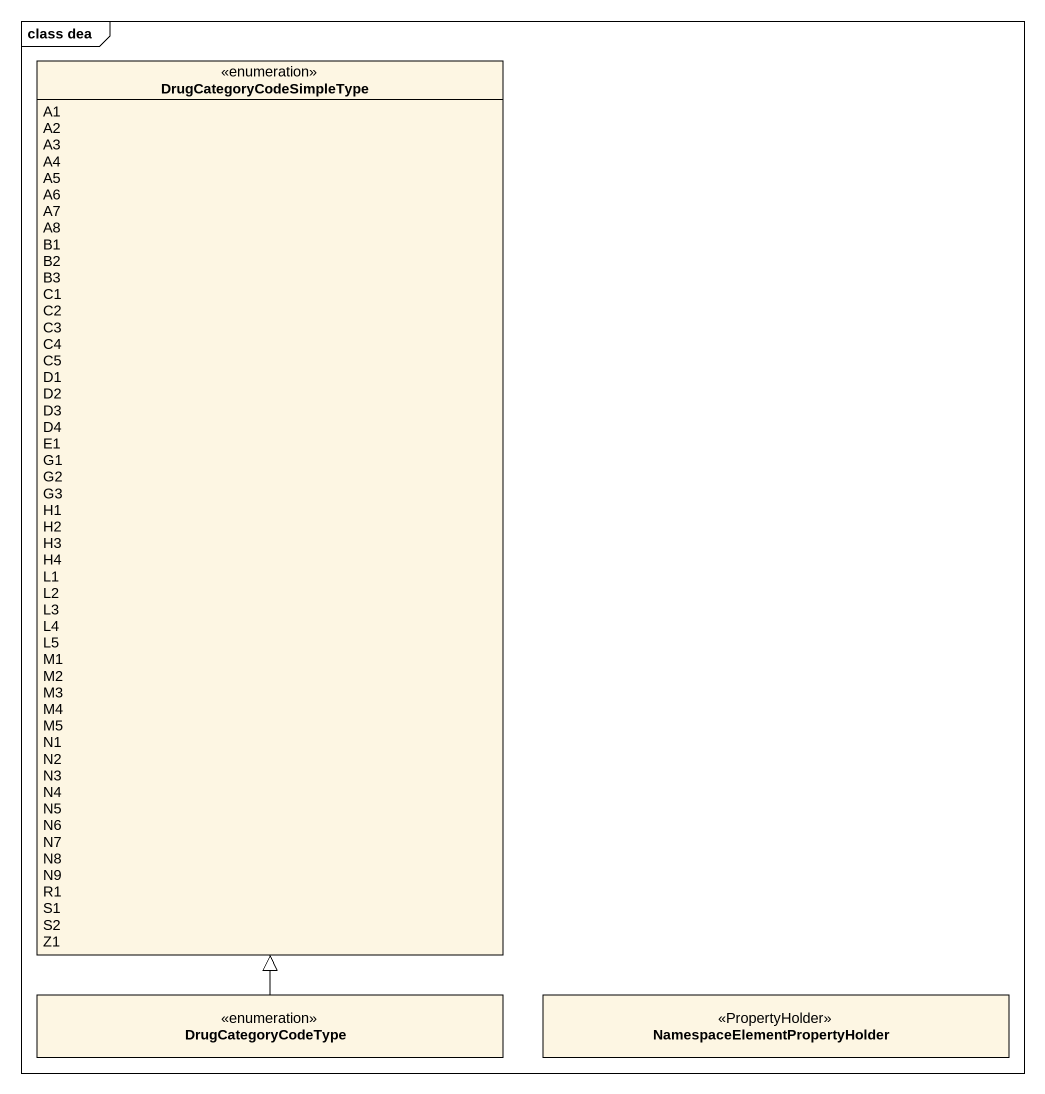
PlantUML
@startuml
mainframe class dea
hide circle
hide empty members
enum DrugCategoryCodeSimpleType {
  A1
  A2
  A3
  A4
  A5
  A6
  A7
  A8
  B1
  B2
  B3
  C1
  C2
  C3
  C4
  C5
  D1
  D2
  D3
  D4
  E1
  G1
  G2
  G3
  H1
  H2
  H3
  H4
  L1
  L2
  L3
  L4
  L5
  M1
  M2
  M3
  M4
  M5
  N1
  N2
  N3
  N4
  N5
  N6
  N7
  N8
  N9
  R1
  S1
  S2
  Z1
}
enum DrugCategoryCodeType
class "NamespaceElementPropertyHolder" as NamespaceElementPropertyHold <<PropertyHolder>>
DrugCategoryCodeType -up-|> DrugCategoryCodeSimpleType
@enduml
